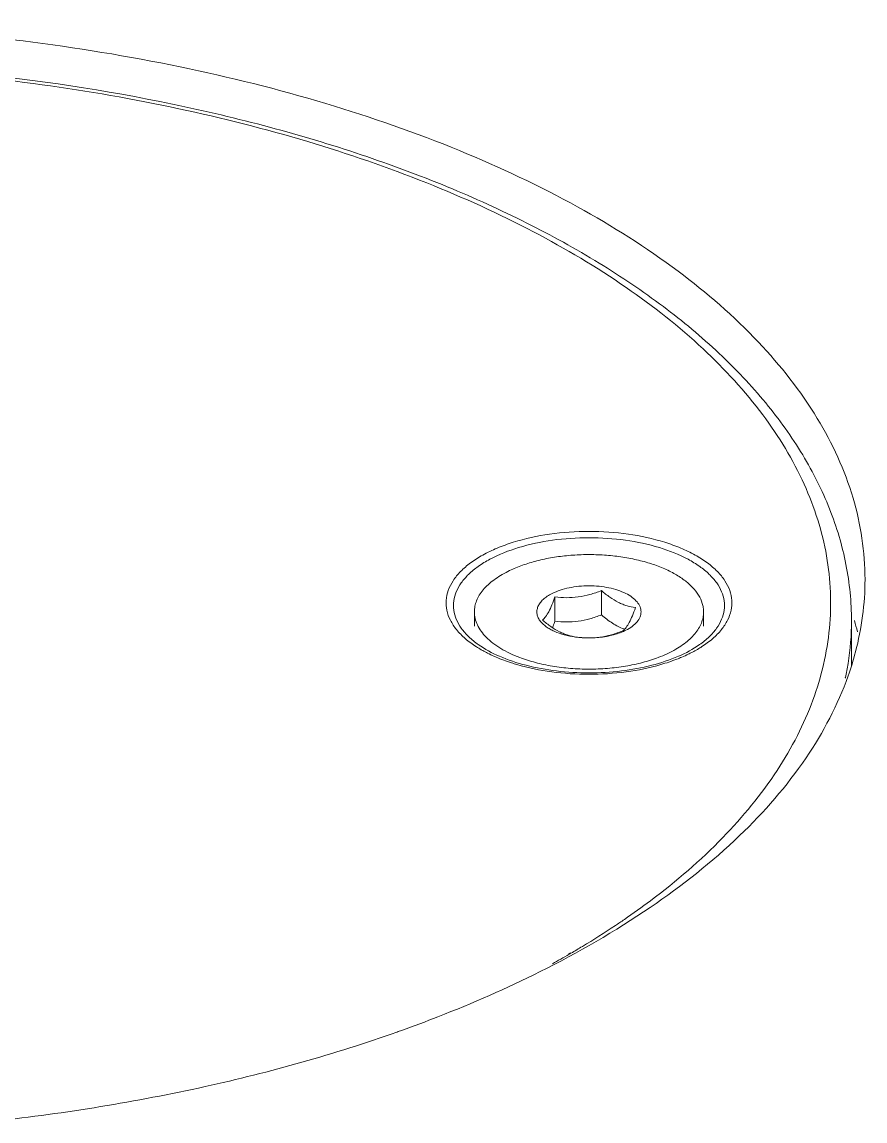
# Model space of a CAD drawing. Header units: millimetres. Extents: x 1177 to 4147, y 93 to 2194.
# Drawn here: x 2699.82 to 2728.15, y 1080.54 to 1117.47 of the extents above; entities that cross this region are included whole.
import ezdxf

# ---------------------------------------------------------------- set-up
doc = ezdxf.new("R2010")
doc.units = ezdxf.units.MM
doc.header["$LTSCALE"] = 0.1
doc.layers.get('0').update_dxf_attribs({"lineweight": 13})

# ---------------------------------------------------------------- blocks, each defined once
blk = doc.blocks.new('02')
for p, q in [((4651.598, 1160.058), (4651.598, 1158.893)), ((4653.829, 1160.357), (4653.829, 1159.192)), ((4647.731, 1159.337), (4647.731, 1158.644)), ((4658.731, 1159.337), (4658.731, 1158.644)), ((4665.831, 1158.904), (4665.831, 1156.766)), ((4647.921, 1157.766), (4647.92, 1157.766)), ((4658.541, 1157.766), (4658.541, 1157.766)), ((4665.521, 1156.164), (4665.524, 1156.182)), ((4665.544, 1156.162), (4665.548, 1156.18)), ((4656.167, 1145.471), (4656.195, 1145.49)), ((4656.177, 1145.468), (4656.203, 1145.487)), ((4652.254, 1142.915), (4652.34, 1142.966)), ((4652.278, 1142.904), (4652.366, 1142.955))]:
    blk.add_line(p, q)
for centre, radius, start, end in [((4652.235, 1155.109), 14.26, 13.2746, 15.4947), ((4653.844, 1160.764), 2.584, 293.6648, 296.55), ((4655.788, 1160.888), 2.531, 249.5481, 249.753), ((4655.788, 1160.888), 2.532, 249.7532, 250.4657), ((4653.2, 1162.73), 4.642, 262.37, 262.9692), ((4653.207, 1162.786), 4.698, 262.969, 263.5057), ((4653.23, 1163.059), 4.972, 267.8168, 269.1968), ((4653.231, 1163.07), 4.983, 269.1913, 273.3539), ((4651.276, 1163.137), 6.474, 240.9511, 243.2681), ((4655.222, 1163.069), 6.397, 296.6891, 298.9102), ((4629.409, 1182.426), 45.662, 298.8938, 300.0555), ((4621.001, 1204.115), 68.901, 289.51386, 289.70556)]:
    blk.add_arc(centre, radius, start, end)
for points, knots in [([(4666.481, 1160.896), (4666.481, 1162.212), (4666.065, 1164.939), (4664.26, 1168.839), (4661.355, 1172.517), (4657.433, 1175.913), (4652.581, 1178.975), (4646.898, 1181.647), (4640.501, 1183.875), (4631.019, 1186.238), (4618.353, 1187.77), (4603.032, 1187.405), (4590.652, 1185.27), (4581.623, 1182.441), (4577.503, 1180.685), (4575.577, 1179.722)], [0, 0, 0, 0, 0.038279, 0.078893, 0.123639, 0.173569, 0.229059, 0.289975, 0.355805, 0.425756, 0.573842, 0.725184, 0.870064, 0.937388, 1, 1, 1, 1]), ([(4613.231, 1185.704), (4616.636, 1185.704), (4623.354, 1185.377), (4631.583, 1184.143), (4637.848, 1182.662), (4642.253, 1181.342), (4646.384, 1179.811), (4650.204, 1178.082), (4653.679, 1176.167), (4656.776, 1174.083), (4659.467, 1171.844), (4661.726, 1169.464), (4663.528, 1166.958), (4664.844, 1164.343), (4665.649, 1161.647), (4665.831, 1159.81), (4665.831, 1158.904)], [0, 0, 0, 0, 0.15954, 0.31457, 0.389108, 0.461012, 0.529884, 0.595397, 0.657317, 0.715525, 0.770038, 0.821035, 0.868881, 0.914141, 0.957546, 1, 1, 1, 1]), ([(4656.203, 1145.487), (4657.424, 1146.406), (4659.639, 1148.312), (4661.914, 1151.072), (4663.253, 1153.359), (4664.006, 1155.065), (4664.526, 1156.795), (4664.812, 1158.541), (4664.86, 1160.293), (4664.67, 1162.043), (4664.243, 1163.78), (4663.347, 1166.114), (4661.601, 1168.98), (4658.679, 1172.151), (4654.951, 1175.084), (4650.482, 1177.735), (4645.35, 1180.061), (4639.645, 1182.023), (4633.467, 1183.587), (4626.927, 1184.725), (4620.141, 1185.416), (4615.544, 1185.57), (4613.231, 1185.57)], [0, 0, 0, 0, 0.057483, 0.109465, 0.133695, 0.156956, 0.17947, 0.201492, 0.223307, 0.245211, 0.267494, 0.290425, 0.339066, 0.392622, 0.451838, 0.516913, 0.587626, 0.66344, 0.743587, 0.827121, 0.912973, 1, 1, 1, 1]), ([(4647.827, 1157.659), (4647.64, 1157.779), (4647.298, 1158.029), (4646.871, 1158.458), (4646.565, 1158.918), (4646.39, 1159.4), (4646.355, 1159.894), (4646.461, 1160.383), (4646.702, 1160.855), (4647.07, 1161.3), (4647.555, 1161.713), (4648.147, 1162.087), (4648.836, 1162.416), (4649.896, 1162.797), (4651.371, 1163.115), (4652.599, 1163.199), (4653.231, 1163.199)], [0, 0, 0, 0, 0.060741, 0.115522, 0.165007, 0.210569, 0.254278, 0.298617, 0.345922, 0.397933, 0.45565, 0.519432, 0.589136, 0.664247, 0.827173, 1, 1, 1, 1]), ([(4653.231, 1163.199), (4653.862, 1163.199), (4655.091, 1163.115), (4656.566, 1162.797), (4657.625, 1162.416), (4658.315, 1162.087), (4658.907, 1161.713), (4659.392, 1161.3), (4659.76, 1160.855), (4660.001, 1160.383), (4660.107, 1159.893), (4660.071, 1159.4), (4659.896, 1158.918), (4659.591, 1158.458), (4659.163, 1158.028), (4658.821, 1157.779), (4658.634, 1157.659)], [0, 0, 0, 0, 0.172833, 0.335756, 0.410866, 0.480569, 0.544349, 0.602064, 0.654073, 0.701376, 0.745714, 0.789424, 0.834986, 0.884474, 0.939256, 1, 1, 1, 1]), ([(4647.92, 1157.766), (4647.758, 1157.881), (4647.461, 1158.12), (4647.099, 1158.528), (4646.85, 1158.961), (4646.722, 1159.412), (4646.722, 1159.87), (4646.849, 1160.322), (4647.097, 1160.755), (4647.458, 1161.163), (4647.925, 1161.541), (4648.707, 1162.016), (4649.897, 1162.48), (4651.502, 1162.819), (4652.644, 1162.895), (4653.231, 1162.895)], [0, 0, 0, 0, 0.05874, 0.111788, 0.159975, 0.204822, 0.248462, 0.293292, 0.341448, 0.394456, 0.453152, 0.517791, 0.66362, 0.827059, 1, 1, 1, 1]), ([(4653.231, 1162.895), (4653.817, 1162.895), (4654.96, 1162.819), (4656.565, 1162.48), (4657.755, 1162.015), (4658.537, 1161.541), (4659.003, 1161.163), (4659.365, 1160.755), (4659.613, 1160.321), (4659.74, 1159.87), (4659.739, 1159.412), (4659.611, 1158.961), (4659.362, 1158.528), (4659, 1158.12), (4658.704, 1157.881), (4658.541, 1157.766)], [0, 0, 0, 0, 0.172947, 0.336385, 0.482211, 0.546848, 0.605542, 0.658548, 0.706702, 0.751531, 0.795171, 0.840019, 0.888207, 0.941257, 1, 1, 1, 1]), ([(4658.731, 1159.337), (4658.731, 1159.405), (4658.721, 1159.541), (4658.659, 1159.816), (4658.501, 1160.158), (4658.201, 1160.537), (4657.796, 1160.888), (4657.295, 1161.204), (4656.708, 1161.48), (4656.047, 1161.71), (4655.327, 1161.89), (4654.561, 1162.015), (4653.767, 1162.084), (4652.962, 1162.093), (4652.163, 1162.045), (4651.386, 1161.938), (4650.648, 1161.776), (4649.966, 1161.562), (4649.541, 1161.381), (4649.342, 1161.281)], [0, 0, 0, 0, 0.019029, 0.038363, 0.07896, 0.123687, 0.173594, 0.229061, 0.289952, 0.355752, 0.425673, 0.49873, 0.573805, 0.6497, 0.725184, 0.799045, 0.870125, 0.937404, 1, 1, 1, 1]), ([(4647.731, 1159.337), (4647.731, 1159.427), (4647.749, 1159.611), (4647.83, 1159.881), (4647.964, 1160.145), (4648.219, 1160.498), (4648.569, 1160.813), (4648.984, 1161.091), (4649.218, 1161.22), (4649.342, 1161.281)], [0, 0, 0, 0, 0.102118, 0.207106, 0.317503, 0.435314, 0.697705, 0.843973, 1, 1, 1, 1]), ([(4651.463, 1160.221), (4651.585, 1160.282), (4651.851, 1160.389), (4652.281, 1160.502), (4652.747, 1160.571), (4653.231, 1160.595), (4653.715, 1160.571), (4654.18, 1160.502), (4654.61, 1160.389), (4654.989, 1160.237), (4655.303, 1160.05), (4655.541, 1159.835), (4655.672, 1159.63), (4655.722, 1159.461), (4655.735, 1159.337), (4655.722, 1159.212), (4655.672, 1159.044), (4655.541, 1158.839), (4655.303, 1158.624), (4655.107, 1158.507), (4654.999, 1158.453)], [0, 0, 0, 0, 0.067708, 0.141686, 0.220117, 0.300861, 0.381603, 0.460036, 0.53401, 0.601719, 0.661917, 0.714225, 0.759575, 0.780504, 0.80086, 0.821216, 0.842144, 0.887493, 0.939804, 1, 1, 1, 1]), ([(4665.668, 1156.26), (4665.801, 1156.639), (4666.267, 1158.142), (4666.481, 1159.724), (4666.481, 1160.896)], [0, 0, 0, 0, 0.255283, 1, 1, 1, 1]), ([(4650.906, 1158.878), (4650.864, 1158.931), (4650.792, 1159.042), (4650.732, 1159.226), (4650.726, 1159.414), (4650.777, 1159.599), (4650.88, 1159.776), (4651.033, 1159.941), (4651.23, 1160.093), (4651.381, 1160.18), (4651.463, 1160.221)], [0, 0, 0, 0, 0.119822, 0.23012, 0.336539, 0.44566, 0.563395, 0.693858, 0.839295, 1, 1, 1, 1]), ([(4651, 1158.943), (4651.055, 1158.992), (4651.167, 1159.118), (4651.316, 1159.364), (4651.462, 1159.686), (4651.552, 1159.927), (4651.598, 1160.058)], [0, 0, 0, 0, 0.172251, 0.394484, 0.674182, 1, 1, 1, 1]), ([(4651.598, 1160.058), (4651.781, 1160.035), (4652.153, 1160.006), (4652.719, 1160.039), (4653.282, 1160.159), (4653.648, 1160.286), (4653.829, 1160.357)], [0, 0, 0, 0, 0.24298, 0.491111, 0.744094, 1, 1, 1, 1]), ([(4653.829, 1160.357), (4653.958, 1160.246), (4654.218, 1160.04), (4654.566, 1159.826), (4654.848, 1159.699), (4655.118, 1159.605), (4655.325, 1159.56), (4655.462, 1159.54)], [0, 0, 0, 0, 0.276541, 0.536549, 0.659077, 0.776703, 1, 1, 1, 1]), ([(4655.462, 1159.54), (4655.415, 1159.41), (4655.325, 1159.168), (4655.18, 1158.847), (4655.031, 1158.601), (4654.918, 1158.474), (4654.864, 1158.425)], [0, 0, 0, 0, 0.325818, 0.605516, 0.827749, 1, 1, 1, 1]), ([(4649.905, 1157.147), (4649.742, 1157.209), (4649.43, 1157.341), (4648.999, 1157.571), (4648.622, 1157.825), (4648.306, 1158.099), (4648.053, 1158.391), (4647.869, 1158.697), (4647.756, 1159.014), (4647.731, 1159.231), (4647.731, 1159.337)], [0, 0, 0, 0, 0.160213, 0.309991, 0.448756, 0.576423, 0.69356, 0.801536, 0.90263, 1, 1, 1, 1]), ([(4652.633, 1158.126), (4652.497, 1158.146), (4652.29, 1158.191), (4652.02, 1158.285), (4651.738, 1158.412), (4651.39, 1158.626), (4651.13, 1158.832), (4651, 1158.943)], [0, 0, 0, 0, 0.223297, 0.340923, 0.463451, 0.723459, 1, 1, 1, 1]), ([(4651.479, 1158.575), (4651.489, 1158.601), (4651.53, 1158.706), (4651.569, 1158.812), (4651.598, 1158.893)], [0, 0, 0, 0, 0.241654, 1, 1, 1, 1]), ([(4651.598, 1158.893), (4651.781, 1158.87), (4652.153, 1158.841), (4652.719, 1158.874), (4653.282, 1158.994), (4653.648, 1159.121), (4653.829, 1159.192)], [0, 0, 0, 0, 0.242978, 0.49111, 0.744097, 1, 1, 1, 1]), ([(4653.829, 1159.192), (4653.914, 1159.119), (4654.087, 1158.978), (4654.354, 1158.79), (4654.625, 1158.633), (4654.811, 1158.551), (4654.904, 1158.516)], [0, 0, 0, 0, 0.265636, 0.522345, 0.767559, 1, 1, 1, 1]), ([(4657.12, 1157.392), (4657.243, 1157.454), (4657.478, 1157.583), (4657.893, 1157.861), (4658.242, 1158.176), (4658.497, 1158.529), (4658.631, 1158.793), (4658.713, 1159.063), (4658.731, 1159.247), (4658.731, 1159.337)], [0, 0, 0, 0, 0.156027, 0.302295, 0.564686, 0.682497, 0.792894, 0.897882, 1, 1, 1, 1]), ([(4665.548, 1156.18), (4665.595, 1156.406), (4665.759, 1157.305), (4665.831, 1158.22), (4665.831, 1158.904)], [0, 0, 0, 0, 0.251905, 1, 1, 1, 1]), ([(4652.584, 1158.13), (4652.402, 1158.154), (4652.055, 1158.221), (4651.648, 1158.36), (4651.364, 1158.501), (4651.133, 1158.646), (4650.983, 1158.779), (4650.906, 1158.878)], [0, 0, 0, 0, 0.293828, 0.562902, 0.685624, 0.79951, 1, 1, 1, 1]), ([(4654.864, 1158.425), (4654.683, 1158.354), (4654.318, 1158.227), (4653.754, 1158.107), (4653.188, 1158.075), (4652.816, 1158.103), (4652.633, 1158.126)], [0, 0, 0, 0, 0.255906, 0.508889, 0.75702, 1, 1, 1, 1]), ([(4654.881, 1158.398), (4654.783, 1158.355), (4654.574, 1158.277), (4654.123, 1158.157), (4653.766, 1158.11), (4653.522, 1158.095)], [0, 0, 0, 0, 0.230379, 0.476336, 1, 1, 1, 1]), ([(4653.041, 1158.091), (4653.01, 1158.092), (4652.888, 1158.097), (4652.766, 1158.108), (4652.676, 1158.118)], [0, 0, 0, 0, 0.251454, 1, 1, 1, 1]), ([(4648.132, 1157.477), (4648.106, 1157.492), (4648.003, 1157.55), (4647.901, 1157.612), (4647.827, 1157.659)], [0, 0, 0, 0, 0.254286, 1, 1, 1, 1]), ([(4647.92, 1157.766), (4648.235, 1157.543), (4648.98, 1157.148), (4650.249, 1156.731), (4651.695, 1156.468), (4652.711, 1156.408), (4653.231, 1156.408)], [0, 0, 0, 0, 0.208445, 0.451639, 0.719441, 1, 1, 1, 1]), ([(4648.772, 1157.165), (4648.737, 1157.18), (4648.599, 1157.24), (4648.463, 1157.305), (4648.363, 1157.355)], [0, 0, 0, 0, 0.254362, 1, 1, 1, 1]), ([(4653.231, 1156.408), (4653.75, 1156.408), (4654.766, 1156.468), (4656.212, 1156.731), (4657.481, 1157.148), (4658.226, 1157.543), (4658.541, 1157.766)], [0, 0, 0, 0, 0.280551, 0.548349, 0.791545, 1, 1, 1, 1]), ([(4657.12, 1157.392), (4657.075, 1157.37), (4656.891, 1157.281), (4656.702, 1157.202), (4656.557, 1157.147)], [0, 0, 0, 0, 0.242789, 1, 1, 1, 1]), ([(4658.096, 1157.354), (4658.063, 1157.337), (4657.929, 1157.271), (4657.793, 1157.21), (4657.69, 1157.165)], [0, 0, 0, 0, 0.245663, 1, 1, 1, 1]), ([(4658.634, 1157.659), (4658.609, 1157.642), (4658.504, 1157.577), (4658.397, 1157.514), (4658.315, 1157.469)], [0, 0, 0, 0, 0.245544, 1, 1, 1, 1]), ([(4649.774, 1156.809), (4649.686, 1156.834), (4649.347, 1156.938), (4649.014, 1157.062), (4648.772, 1157.165)], [0, 0, 0, 0, 0.257892, 1, 1, 1, 1]), ([(4653.231, 1156.341), (4652.633, 1156.341), (4651.466, 1156.417), (4650.319, 1156.65), (4649.774, 1156.809)], [0, 0, 0, 0, 0.5132, 1, 1, 1, 1]), ([(4656.557, 1157.147), (4656.311, 1157.053), (4655.792, 1156.89), (4654.976, 1156.716), (4654.115, 1156.611), (4653.231, 1156.575), (4652.347, 1156.611), (4651.485, 1156.716), (4650.669, 1156.89), (4650.151, 1157.053), (4649.905, 1157.147)], [0, 0, 0, 0, 0.11643, 0.240073, 0.368753, 0.500006, 0.63126, 0.759938, 0.883585, 1, 1, 1, 1]), ([(4656.687, 1156.809), (4656.142, 1156.65), (4654.996, 1156.417), (4653.829, 1156.341), (4653.231, 1156.341)], [0, 0, 0, 0, 0.486811, 1, 1, 1, 1]), ([(4657.69, 1157.165), (4657.611, 1157.131), (4657.282, 1156.997), (4656.945, 1156.884), (4656.687, 1156.809)], [0, 0, 0, 0, 0.241931, 1, 1, 1, 1]), ([(4650.884, 1142.069), (4652.708, 1142.981), (4656.079, 1144.916), (4660.424, 1148.343), (4663.704, 1152.086), (4665.176, 1154.872), (4665.668, 1156.26)], [0, 0, 0, 0, 0.291976, 0.554684, 0.789033, 1, 1, 1, 1]), ([(4654.497, 1144.281), (4654.642, 1144.377), (4655.21, 1144.761), (4655.767, 1145.16), (4656.177, 1145.468)], [0, 0, 0, 0, 0.253747, 1, 1, 1, 1]), ([(4652.366, 1142.955), (4652.55, 1143.062), (4653.27, 1143.488), (4653.978, 1143.935), (4654.497, 1144.281)], [0, 0, 0, 0, 0.254167, 1, 1, 1, 1]), ([(4644.233, 1139.249), (4644.819, 1139.459), (4647.076, 1140.302), (4649.286, 1141.27), (4650.884, 1142.069)], [0, 0, 0, 0, 0.258417, 1, 1, 1, 1]), ([(4624.736, 1134.9), (4628.116, 1135.274), (4634.638, 1136.328), (4641.007, 1138.105), (4644.016, 1139.171)], [0, 0, 0, 0, 0.515739, 1, 1, 1, 1])]:
    blk.add_open_spline(points, degree=3, knots=knots)

msp = doc.modelspace()

# ---------------------------------------------------------------- block references
at = {"xscale": 0.7, "yscale": 0.7, "zscale": 0.7}
msp.add_blockref('02', (-538.391, 286.112), dxfattribs=at)

doc.saveas('drawing.dxf')
